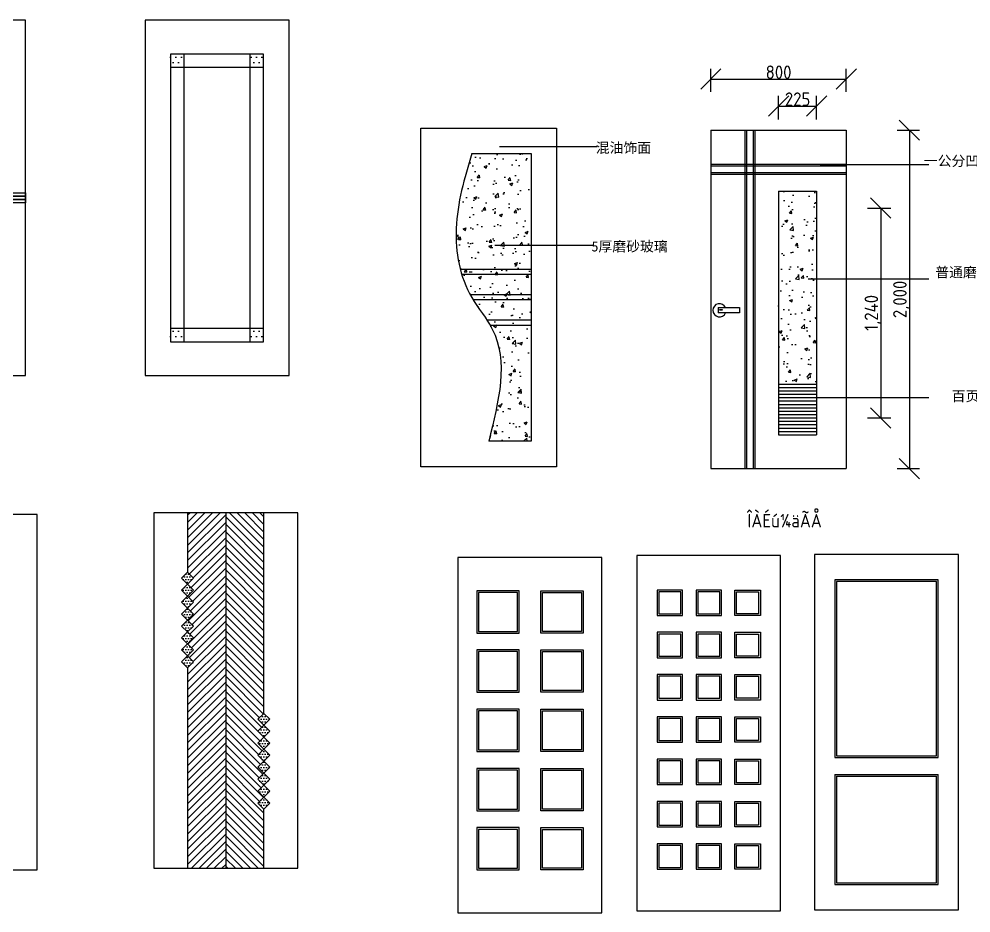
# Model space of a CAD drawing. Extents: x -42728 to 99010, y -18674 to 47645.
# Drawn here: x 17772 to 23394, y 6155 to 11437 of the extents above; entities that cross this region are included whole.
import ezdxf

# ---------------------------------------------------------------- set-up
doc = ezdxf.new("R2010")
doc.units = 0
doc.header["$LTSCALE"] = 100
doc.header["$MEASUREMENT"] = 0
doc.layers.get('0').update_dxf_attribs({"linetype": 'CONTINUOUS'})
doc.layers.get('DEFPOINTS').update_dxf_attribs({"linetype": 'CONTINUOUS'})
for name, color, linetype in [('3', 4, 'CONTINUOUS'), ('CUANG', 4, 'CONTINUOUS'), ('DIMIAN', 8, 'CONTINUOUS'), ('FUN', 8, 'CONTINUOUS'), ('JIAJU', 7, 'CONTINUOUS'), ('LAYER4', 4, 'CONTINUOUS')]:
    doc.layers.add(name, color=color, linetype=linetype)
doc.styles.get("Standard").update_dxf_attribs({"font": 'ISOCP'})
doc.styles.add('STYLE1', font='simhei.ttf')
doc.dimstyles.get("Standard").update_dxf_attribs({"dimtxt": 2.5, "dimasz": 2.5, "dimexe": 1.25, "dimexo": 0.625, "dimtad": 1, "dimdec": 4, "dimdsep": 46, "dimlunit": 6, "dimtxsty": 'Standard', "dimcen": 2.5, "dimadec": 0, "dimazin": 0, "dimtfac": 1, "dimtdec": 4, "dimtmove": 0, "dimatfit": 3, "dimfxl": 1, "dimtolj": 1, "dimtzin": 0, "dimarcsym": 0})
pattern_1 = [(45, (-861627.274, -898644.922), (-22.4506403, 22.4506403), [])]
pattern_2 = [(0, (-859820.924, -898638.456), (7.9375, 15.875), [0, -15.875])]
pattern_3 = [(135, (-860278.222, -898647.1), (-22.4506403, -22.4506403), [])]

# ---------------------------------------------------------------- blocks, each defined once
blk = doc.blocks.new('A$C280E3228')
at = {"layer": 'JIAJU'}
h = blk.add_hatch(dxfattribs=at)
h.set_pattern_fill('DOTS,_O', color=1, scale=25)
h.set_pattern_definition([(0, (-856493.566, -894605.228), (19.84375, 39.6875), [0, -39.6875])])
h.paths.add_polyline_path([(425, 4860), (425, 4570), (720, 4570), (720, 4860)])
h.paths.add_polyline_path([(130, 4570), (130, 4270), (425, 4270), (425, 4570)])
h.paths.add_polyline_path([(720, 3970), (720, 4270), (425, 4270), (425, 3970)])
h.paths.add_polyline_path([(425, 3970), (130, 3970), (130, 3670), (425, 3670)])
h.paths.add_polyline_path([(425, 3370), (720, 3370), (720, 3670), (425, 3670)])
h.paths.add_polyline_path([(425, 3370), (130, 3370), (130, 3080), (425, 3080)])
h = blk.add_hatch(dxfattribs=at)
h.set_pattern_fill('DOTS,_O', color=2, scale=20)
h.set_pattern_definition([(0, (-856760.17, -895727.1), (15.875, 31.75), [0, -31.75])])
h.paths.add_polyline_path([(4941.4, 4740), (4941.4, 4820), (4861.4, 4820), (4861.4, 4740)])
h.paths.add_polyline_path([(4471, 4740), (4471, 4820), (4391, 4820), (4391, 4740)])
h.paths.add_polyline_path([(4391, 3200), (4391, 3120), (4471, 3120), (4471, 3200)])
h.paths.add_polyline_path([(4861.4, 3120), (4941.4, 3120), (4941.4, 3200), (4861.4, 3200)])
h = blk.add_hatch(dxfattribs=at)
h.set_pattern_fill('ANSI31,_O', color=1, scale=10, angle=90)
h.set_pattern_definition([(135, (-861627.274, -898644.922), (-22.4506403, -22.4506403), [])])
h.paths.add_polyline_path([(1555.2, 1102.2), (1830.2, 1352.2), (1830.2, 2102.2), (1555.2, 2102.2)])
h.paths.add_polyline_path([(1830.2, 752.2), (1830.2, 2.2), (2105.2, 2.2), (2105.2, 1002.2)])
h = blk.add_hatch(dxfattribs=at)
h.set_pattern_fill('ANSI31,_O', color=1, scale=10)
h.set_pattern_definition(pattern_1)
h.paths.add_polyline_path([(2105.2, 2102.2), (1830.2, 2102.2), (1830.2, 1352.2), (2105.2, 1102.2)])
h = blk.add_hatch(dxfattribs=at)
h.set_pattern_fill('ANSI31,_O', color=1, scale=10)
h.set_pattern_definition([(45, (-859820.924, -898638.456), (-22.4506403, 22.4506403), [])])
h.paths.add_polyline_path([(4717.6, 2108.6), (4492.6, 2108.6), (4492.6, 1758.6), (4528, 1723.3), (4492.6, 1687.9), (4528, 1652.6), (4492.6, 1617.2), (4528, 1581.9), (4492.6, 1546.5), (4528, 1511.2), (4492.6, 1475.8), (4528, 1440.4), (4492.6, 1405.1), (4528, 1369.7), (4492.6, 1334.4), (4528, 1299), (4492.6, 1263.7), (4528, 1228.3), (4492.6, 1193), (4492.6, 8.6), (4717.6, 8.6)])
h = blk.add_hatch(dxfattribs=at)
h.set_pattern_fill('ANSI31,_O', color=1, scale=10, angle=90)
h.set_pattern_definition([(135, (-859820.924, -898638.456), (-22.4506403, -22.4506403), [])])
h.paths.add_polyline_path([(4717.6, 8.6), (4942.6, 8.6), (4942.6, 358.6), (4907.3, 394), (4942.6, 429.4), (4907.3, 464.7), (4942.6, 500.1), (4907.3, 535.4), (4942.6, 570.8), (4907.3, 606.1), (4942.6, 641.5), (4907.3, 676.8), (4942.6, 712.2), (4907.3, 747.6), (4942.6, 782.9), (4907.3, 818.3), (4942.6, 853.6), (4907.3, 889), (4942.6, 924.3), (4942.6, 2108.6), (4717.6, 2108.6)])
h = blk.add_hatch(dxfattribs=at)
h.set_pattern_fill('ANSI31,_O', color=1, scale=10)
h.set_pattern_definition([(45, (-860278.222, -898647.1), (-22.4506403, 22.4506403), [])])
h.paths.add_polyline_path([(2904.2, 1050), (3179.2, 1050), (3179.2, 1864.6), (3143.9, 1900), (3108.5, 1864.6), (3073.1, 1900), (2904.2, 1900)])
h.paths.add_polyline_path([(3454.2, 1050), (3179.2, 1050), (3179.2, 235.4), (3214.6, 200), (3249.9, 235.4), (3285.3, 200), (3454.2, 200)])
h = blk.add_hatch(dxfattribs=at)
h.set_pattern_fill('ANSI31,_O', color=1, scale=10, angle=90)
h.set_pattern_definition(pattern_3)
h.paths.add_polyline_path([(3179.2, 1050), (3454.2, 1050), (3454.2, 1900), (3285.3, 1900), (3249.9, 1864.6), (3214.6, 1900), (3179.2, 1864.6)])
h = blk.add_hatch(dxfattribs=at)
h.set_pattern_fill('AR-SAND,_O', color=1, scale=3)
h.set_pattern_definition([(37.5, (-860961.36, -898646.99), (-4.800094, 146.823971), [0, -115.824, 0, -129.54, 0, -123.825]), (7.5, (-860961.36, -898646.99), (134.856985, 215.04753), [0, -62.484, 0, -104.394, 0, -40.005]), (327.5, (-861055.08, -898646.99), (237.297711, 0.431155), [0, -38.1, 0, -137.16, 0, -179.07]), (317.5, (-861055.08, -898646.99), (229.066936, 66.878797), [0, -19.05, 0, -89.916, 0, -102.87])])
h.paths.add_polyline_path([(890, 1838), (450, 1538.2), (450, 0.1), (890, 0.1)])
h.paths.add_polyline_path([(40, 0.1), (280, 0.1), (280, 1435.1), (40, 1556.8)])
h = blk.add_hatch(dxfattribs=at)
h.set_pattern_fill('DOTS,_O', color=2, scale=10)
h.set_pattern_definition(pattern_2)
h.paths.add_polyline_path([(4457.3, 1723.3), (4492.6, 1687.9), (4528, 1723.3), (4492.6, 1758.6)])
h.paths.add_polyline_path([(4457.3, 1652.6), (4492.6, 1617.2), (4528, 1652.6), (4492.6, 1687.9)])
h.paths.add_polyline_path([(4457.3, 1581.9), (4492.6, 1546.5), (4528, 1581.9), (4492.6, 1617.2)])
h.paths.add_polyline_path([(4457.3, 1511.2), (4492.6, 1475.8), (4528, 1511.2), (4492.6, 1546.5)])
h.paths.add_polyline_path([(4492.6, 1405.1), (4528, 1440.4), (4492.6, 1475.8), (4457.3, 1440.4)])
h.paths.add_polyline_path([(4492.6, 1405.1), (4457.3, 1369.7), (4492.6, 1334.4), (4528, 1369.7)])
h.paths.add_polyline_path([(4492.6, 1334.4), (4457.3, 1299), (4492.6, 1263.7), (4528, 1299)])
h.paths.add_polyline_path([(4492.6, 1263.7), (4457.3, 1228.3), (4492.6, 1193), (4528, 1228.3)])
h = blk.add_hatch(dxfattribs=at)
h.set_pattern_fill('DOTS,_O', color=1, scale=10)
h.set_pattern_definition([(0, (-861627.274, -898644.922), (7.9375, 15.875), [0, -15.875])])
h.paths.add_polyline_path([(1830.2, 1352.2), (1555.2, 1102.2), (2105.2, 1102.2)])
h.paths.add_polyline_path([(1555.2, 1002.2), (1830.2, 752.2), (2105.2, 1002.2)])
h = blk.add_hatch(dxfattribs=at)
h.set_pattern_fill('AR-SAND,_O', color=2, scale=3)
h.set_pattern_definition([(37.5, (-861627.27, -898644.92), (-4.800094, 146.823971), [0, -115.824, 0, -129.54, 0, -123.825]), (7.5, (-861627.27, -898644.92), (134.856985, 215.04753), [0, -62.484, 0, -104.394, 0, -40.005]), (327.5, (-861721, -898644.92), (237.297711, 0.431155), [0, -38.1, 0, -137.16, 0, -179.07]), (317.5, (-861721, -898644.92), (229.066936, 66.878797), [0, -19.05, 0, -89.916, 0, -102.87])])
h.paths.add_polyline_path([(2105.2, 1002.2), (2105.2, 1102.2), (1555.2, 1102.2), (1555.2, 1002.2)])
h = blk.add_hatch(dxfattribs=at)
h.set_pattern_fill('ANSI31,_O', color=1, scale=10, angle=90)
h.set_pattern_definition(pattern_3)
h.paths.add_polyline_path([(3179.2, 1050), (2904.2, 1050), (2904.2, 200), (3073.1, 200), (3108.5, 235.4), (3143.9, 200), (3179.2, 235.4)])
h = blk.add_hatch(dxfattribs=at)
h.set_pattern_fill('ANSI31,_O', color=1, scale=10)
h.set_pattern_definition(pattern_1)
h.paths.add_polyline_path([(1830.2, 752.2), (1555.2, 1002.2), (1555.2, 2.2), (1830.2, 2.2)])
h = blk.add_hatch(dxfattribs=at)
h.set_pattern_fill('DOTS,_O', color=2, scale=10)
h.set_pattern_definition(pattern_2)
h.paths.add_polyline_path([(4942.6, 924.3), (4907.3, 889), (4942.6, 853.6), (4978, 889)])
h.paths.add_polyline_path([(4942.6, 853.6), (4907.3, 818.3), (4942.6, 782.9), (4978, 818.3)])
h.paths.add_polyline_path([(4942.6, 782.9), (4907.3, 747.6), (4942.6, 712.2), (4978, 747.6)])
h.paths.add_polyline_path([(4978, 676.8), (4942.6, 712.2), (4907.3, 676.8), (4942.6, 641.5)])
h.paths.add_polyline_path([(4942.6, 641.5), (4907.3, 606.1), (4942.6, 570.8), (4978, 606.1)])
h.paths.add_polyline_path([(4907.3, 535.4), (4942.6, 500.1), (4978, 535.4), (4942.6, 570.8)])
h.paths.add_polyline_path([(4942.6, 429.4), (4978, 464.7), (4942.6, 500.1), (4907.3, 464.7)])
h.paths.add_polyline_path([(4942.6, 358.6), (4978, 394), (4942.6, 429.4), (4907.3, 394)])
at = {"layer": 'JIAJU', "color": 2}
for p, q in [((0, 5020), (0, 2920)), ((850, 5020), (0, 5020)), ((850, 2920), (850, 5020)), ((1338.4, 5026.9), (1338.4, 2926.9)), ((2188.4, 5026.9), (1338.4, 5026.9)), ((2188.4, 2926.9), (2188.4, 5026.9)), ((2685.5, 5020), (2685.5, 2920)), ((3535.5, 5020), (2685.5, 5020)), ((3535.5, 2920), (3535.5, 5020)), ((4241.2, 5020), (4241.2, 2920)), ((5091.2, 5020), (4241.2, 5020)), ((5091.2, 2920), (5091.2, 5020)), ((120, 4870), (120, 3070)), ((730, 4870), (120, 4870)), ((130, 4860), (130, 3080)), ((720, 4860), (130, 4860)), ((425, 4860), (425, 3080)), ((720, 3080), (720, 4860)), ((730, 3070), (730, 4870)), ((1488.2, 4826.9), (1488.2, 3126.9)), ((2038.6, 4826.9), (1488.2, 4826.9)), ((1498.2, 4816.9), (1498.2, 3136.9)), ((2028.6, 4816.9), (1498.2, 4816.9)), ((2028.6, 3136.9), (2028.6, 4816.9)), ((2038.6, 3126.9), (2038.6, 4826.9)), ((2835.3, 4820), (2835.3, 4000)), ((3080.5, 4820), (2835.3, 4820)), ((2845.3, 4810), (2845.3, 4000)), ((3080.5, 4810), (2845.3, 4810)), ((3385.7, 4820), (3140.5, 4820)), ((3375.7, 4810), (3140.5, 4810)), ((3375.7, 4000), (3375.7, 4810)), ((3385.7, 4000), (3385.7, 4820)), ((4391, 4820), (4391, 3120)), ((4941.4, 4820), (4391, 4820)), ((4471, 4820), (4471, 3120)), ((4861.4, 3120), (4861.4, 4820)), ((4941.4, 3120), (4941.4, 4820)), ((4941.4, 4740), (4391, 4740)), ((720, 4570), (130, 4570)), ((720, 4270), (130, 4270)), ((720, 3970), (130, 3970)), ((2835.3, 3940), (2835.3, 3120)), ((2845.3, 3940), (2845.3, 3130)), ((3375.7, 3130), (3375.7, 3940)), ((3385.7, 3120), (3385.7, 3940)), ((720, 3670), (130, 3670)), ((720, 3370), (130, 3370)), ((4391, 3200), (4941.4, 3200)), ((1488.2, 3126.9), (2038.6, 3126.9)), ((1498.2, 3136.9), (2028.6, 3136.9)), ((2835.3, 3120), (3080.5, 3120)), ((2845.3, 3130), (3080.5, 3130)), ((3140.5, 3130), (3375.7, 3130)), ((3140.5, 3120), (3385.7, 3120)), ((4391, 3120), (4941.4, 3120)), ((120, 3070), (730, 3070)), ((130, 3080), (720, 3080)), ((1338.4, 2926.9), (2188.4, 2926.9)), ((0, 2920), (850, 2920)), ((2685.5, 2920), (3535.5, 2920)), ((4241.2, 2920), (5091.2, 2920)), ((40, 2100.1), (40, 0.1)), ((890, 2100.1), (40, 2100.1)), ((890, 0.1), (890, 2100.1)), ((1405.2, 2102.2), (1405.2, 2.2)), ((2255.2, 2102.2), (1405.2, 2102.2)), ((1555.2, 2102.2), (1555.2, 2.2)), ((1830.2, 1352.2), (1830.2, 2102.2)), ((2105.2, 2.2), (2105.2, 2102.2)), ((2255.2, 2.2), (2255.2, 2102.2)), ((2754.2, 2100), (2754.2, 0)), ((3604.2, 2100), (2754.2, 2100)), ((3604.2, 0), (3604.2, 2100)), ((4292.6, 2108.6), (4292.6, 8.6)), ((5142.6, 2108.6), (4292.6, 2108.6)), ((4492.6, 2108.6), (4492.6, 1758.6)), ((4717.6, 2108.6), (4717.6, 8.6)), ((4942.6, 924.3), (4942.6, 2108.6)), ((5142.6, 8.6), (5142.6, 2108.6)), ((2904.2, 1900), (2904.2, 200)), ((3073.1, 1900), (2904.2, 1900)), ((3179.2, 1864.6), (3179.2, 235.4)), ((3454.2, 1900), (3285.3, 1900)), ((3454.2, 200), (3454.2, 1900)), ((890, 1850.1), (440, 1543.5)), ((890, 1838), (450, 1538.2)), ((290, 1441.3), (40, 1568)), ((280, 1435.1), (40, 1556.8)), ((440, 1543.5), (440, 0.1)), ((450, 1538.2), (450, 0.1)), ((280, 1435.1), (280, 0.1)), ((290, 1441.3), (290, 0.1)), ((1555.2, 1102.2), (1830.2, 1352.2)), ((1830.2, 1352.2), (2105.2, 1102.2)), ((4492.6, 1193), (4492.6, 8.6)), ((1555.2, 1102.2), (2105.2, 1102.2)), ((2904.2, 1050), (3454.2, 1050)), ((1555.2, 1002.2), (1830.2, 752.2)), ((1555.2, 1002.2), (2105.2, 1002.2)), ((1830.2, 752.2), (2105.2, 1002.2)), ((1830.2, 752.2), (1830.2, 2.2)), ((4942.6, 8.6), (4942.6, 358.6)), ((2904.2, 200), (3073.1, 200)), ((3285.3, 200), (3454.2, 200)), ((40, 0.1), (890, 0.1)), ((1405.2, 2.2), (2255.2, 2.2)), ((4292.6, 8.6), (5142.6, 8.6)), ((2754.2, 0), (3604.2, 0))]:
    blk.add_line(p, q, dxfattribs=at)
for points in [[(3080.5, 4770), (3100.5, 4770), (3100.5, 5020), (3080.5, 5020)], [(3100.5, 4770), (3120.5, 4770), (3120.5, 5020), (3100.5, 5020)], [(3120.5, 4770), (3140.5, 4770), (3140.5, 5020), (3120.5, 5020)], [(2685.5, 3980), (2885.5, 3980), (2885.5, 4000), (2685.5, 4000)], [(3535.5, 3980), (3335.5, 3980), (3335.5, 4000), (3535.5, 4000)], [(2685.5, 3960), (2885.5, 3960), (2885.5, 3980), (2685.5, 3980)], [(2685.5, 3940), (2885.5, 3940), (2885.5, 3960), (2685.5, 3960)], [(3535.5, 3960), (3335.5, 3960), (3335.5, 3980), (3535.5, 3980)], [(3535.5, 3940), (3335.5, 3940), (3335.5, 3960), (3535.5, 3960)], [(3080.5, 3170), (3100.5, 3170), (3100.5, 2920), (3080.5, 2920)], [(3100.5, 3170), (3120.5, 3170), (3120.5, 2920), (3100.5, 2920)], [(3120.5, 3170), (3140.5, 3170), (3140.5, 2920), (3120.5, 2920)], [(3108.5, 1864.6), (3143.9, 1900), (3108.5, 1935.4), (3073.1, 1900)], [(3179.2, 1864.6), (3214.6, 1900), (3179.2, 1935.4), (3143.9, 1900)], [(3249.9, 1864.6), (3285.3, 1900), (3249.9, 1935.4), (3214.6, 1900)], [(4492.6, 1687.9), (4528, 1723.3), (4492.6, 1758.6), (4457.3, 1723.3)], [(4492.6, 1617.2), (4528, 1652.6), (4492.6, 1687.9), (4457.3, 1652.6)], [(4492.6, 1546.5), (4528, 1581.9), (4492.6, 1617.2), (4457.3, 1581.9)], [(4492.6, 1475.8), (4528, 1511.2), (4492.6, 1546.5), (4457.3, 1511.2)], [(4492.6, 1405.1), (4528, 1440.4), (4492.6, 1475.8), (4457.3, 1440.4)], [(4492.6, 1334.4), (4528, 1369.7), (4492.6, 1405.1), (4457.3, 1369.7)], [(4492.6, 1263.7), (4528, 1299), (4492.6, 1334.4), (4457.3, 1299)], [(4492.6, 1193), (4528, 1228.3), (4492.6, 1263.7), (4457.3, 1228.3)], [(4942.6, 853.6), (4978, 889), (4942.6, 924.3), (4907.3, 889)], [(4942.6, 782.9), (4978, 818.3), (4942.6, 853.6), (4907.3, 818.3)], [(4942.6, 712.2), (4978, 747.6), (4942.6, 782.9), (4907.3, 747.6)], [(4942.6, 641.5), (4978, 676.8), (4942.6, 712.2), (4907.3, 676.8)], [(4942.6, 570.8), (4978, 606.1), (4942.6, 641.5), (4907.3, 606.1)], [(4942.6, 500.1), (4978, 535.4), (4942.6, 570.8), (4907.3, 535.4)], [(4942.6, 429.4), (4978, 464.7), (4942.6, 500.1), (4907.3, 464.7)], [(4942.6, 358.6), (4978, 394), (4942.6, 429.4), (4907.3, 394)], [(3108.5, 164.6), (3143.9, 200), (3108.5, 235.4), (3073.1, 200)], [(3179.2, 164.6), (3214.6, 200), (3179.2, 235.4), (3143.9, 200)], [(3249.9, 164.6), (3285.3, 200), (3249.9, 235.4), (3214.6, 200)]]:
    blk.add_lwpolyline(points, close=True, dxfattribs=at)
blk = doc.blocks.new('A$C2B9B5807')
h = blk.add_hatch()
h.set_pattern_fill('AR-CONC', color=1, style=0)
h.set_pattern_definition([(50, (-16224.23, 6381.42), (182.1847, -15.9391), [19.05, -209.55]), (355, (-16224.23, 6381.42), (-35.2428, 191.0566), [15.24, -167.64]), (100.451, (-16209.04, 6380.1), (146.9425, 175.1167), [16.19, -178.09]), (46.1842, (-16224.23, 6432.22), (271.079, -42.0423), [28.575, -314.325]), (96.6356, (-16201.64, 6428.72), (237.4042, 247.4256), [24.285, -267.135]), (351.184, (-16224.23, 6432.22), (237.4046, 247.425), [22.86, -251.46]), (21, (-16198.83, 6419.52), (151.6149, -102.2655), [19.05, -209.55]), (326, (-16198.83, 6419.52), (61.802, 184.188), [15.24, -167.64]), (71.4514, (-16186.2, 6411), (213.4165, 81.9229), [16.19, -178.09]), (37.5, (-16224.23, 6381.42), (3.0886, 84.55504), [0, -165.608, 0, -170.18, 0, -168.275]), (7.5, (-16224.23, 6381.42), (66.81966, 100.18057), [0, -97.028, 0, -161.798, 0, -64.135]), (327.5, (-16280.87, 6381.42), (135.5906, -5.72874), [0, -63.5, 0, -198.12, 0, -262.89]), (317.5, (-16306.27, 6381.42), (148.1292, 25.4265), [0, -82.55, 0, -131.572, 0, -186.69])])
edge = h.paths.add_edge_path()
edge.add_spline(control_points=[(300, 1850), (257, 1704.6), (174.2, 1424.8), (243.1, 1044.4), (538.9, 703.1), (459.4, 386.8), (400, 150)], knot_values=[0, 0, 0, 0, 451.737653, 869.684099, 1092.530032, 1755.8745, 1755.8745, 1755.8745, 1755.8745], degree=3, periodic=0)
edge.add_line((400, 150), (650, 150))
edge.add_line((650, 150), (650, 1850))
edge.add_line((650, 1850), (300, 1850))
at = {"color": 2}
for p, q in [((0, 0), (0, 2000)), ((0, 2000), (800, 2000)), ((800, 2000), (800, 0)), ((300, 1850), (650, 1850)), ((650, 1850), (650, 150)), ((650, 1165), (233, 1165)), ((650, 1135), (241.5, 1135)), ((650, 1015), (291.6, 1015)), ((650, 985), (309, 985)), ((650, 865), (390.5, 865)), ((650, 835), (409.1, 835)), ((650, 150), (400, 150)), ((800, 0), (0, 0))]:
    blk.add_line(p, q, dxfattribs=at)
blk.add_spline([(300, 1850), (208.1, 1407.7), (300, 1000), (421.2, 813), (400, 150)], degree=3, dxfattribs=at)
blk = doc.blocks.new('_OBLIQUE')
at = {"color": 0, "linetype": 'ByBlock'}
blk.add_line((-0.5, -0.5), (0.5, 0.5), dxfattribs=at)
blk = doc.blocks.new('*D1743')
at = {"color": 2, "linetype": 'ByBlock', "transparency": 16777216}
for p, q in [((2812.1, 2343.3), (2944.4, 2343.3)), ((2884.4, 2343.3), (2884.4, 343.3)), ((2812.1, 343.3), (2944.4, 343.3))]:
    blk.add_line(p, q, dxfattribs=at)
at = {"layer": 'DEFPOINTS', "color": 0, "linetype": 'ByBlock', "transparency": 16777216}
for p in [(2112.1, 2343.3), (2112.1, 343.3), (2884.4, 343.3)]:
    blk.add_point(p, dxfattribs=at)
at = {"color": 2, "linetype": 'ByBlock', "transparency": 16777216, "xscale": 120, "yscale": 120, "zscale": 120}
for p, rotation in [((2884.4, 2343.3), 90), ((2884.4, 343.3), 270)]:
    blk.add_blockref('_OBLIQUE', p, dxfattribs=dict(at, rotation=rotation))
at = {"color": 1, "linetype": 'ByBlock', "transparency": 16777216, "insert": (2837.8, 1343.3), "char_height": 80, "attachment_point": 5, "rotation": 90}
blk.add_mtext('\\A1;2,000', dxfattribs=at)
blk = doc.blocks.new('*D1744')
at = {"color": 2, "linetype": 'ByBlock', "transparency": 16777216}
for p, q in [((2637.1, 1883.3), (2775.8, 1883.3)), ((2715.8, 1883.3), (2715.8, 643.3)), ((2637.1, 643.3), (2775.8, 643.3))]:
    blk.add_line(p, q, dxfattribs=at)
at = {"layer": 'DEFPOINTS', "color": 0, "linetype": 'ByBlock', "transparency": 16777216}
for p in [(1937.1, 1883.3), (1937.1, 643.3), (2715.8, 643.3)]:
    blk.add_point(p, dxfattribs=at)
at = {"color": 2, "linetype": 'ByBlock', "transparency": 16777216, "xscale": 120, "yscale": 120, "zscale": 120}
for p, rotation in [((2715.8, 1883.3), 90), ((2715.8, 643.3), 270)]:
    blk.add_blockref('_OBLIQUE', p, dxfattribs=dict(at, rotation=rotation))
at = {"color": 1, "linetype": 'ByBlock', "transparency": 16777216, "insert": (2669.2, 1263.3), "char_height": 80, "attachment_point": 5, "rotation": 90}
blk.add_mtext('\\A1;1,240', dxfattribs=at)
blk = doc.blocks.new('*D1748')
at = {"color": 2, "linetype": 'ByBlock', "transparency": 16777216}
for p, q in [((1711.9, 2569.7), (1711.9, 2704.9)), ((2511.9, 2569.7), (2511.9, 2704.9)), ((1711.9, 2644.9), (2511.9, 2644.9))]:
    blk.add_line(p, q, dxfattribs=at)
at = {"layer": 'DEFPOINTS', "color": 0, "linetype": 'ByBlock', "transparency": 16777216}
for p in [(2511.9, 2644.9), (1711.9, 1869.7), (2511.9, 1869.7)]:
    blk.add_point(p, dxfattribs=at)
at = {"color": 2, "linetype": 'ByBlock', "transparency": 16777216, "xscale": 120, "yscale": 120, "zscale": 120, "rotation": 180}
blk.add_blockref('_OBLIQUE', (1711.9, 2644.9), dxfattribs=at)
at = {"color": 2, "linetype": 'ByBlock', "transparency": 16777216, "xscale": 120, "yscale": 120, "zscale": 120}
blk.add_blockref('_OBLIQUE', (2511.9, 2644.9), dxfattribs=at)
at = {"color": 1, "linetype": 'ByBlock', "transparency": 16777216, "insert": (2111.9, 2685.5), "char_height": 80, "attachment_point": 5}
blk.add_mtext('\\A1;800', dxfattribs=at)
blk = doc.blocks.new('*D1749')
at = {"color": 2, "linetype": 'ByBlock', "transparency": 16777216}
for p, q in [((2111.9, 2407.1), (2111.9, 2545.7)), ((2336.9, 2407.1), (2336.9, 2545.7)), ((2111.9, 2485.7), (2336.9, 2485.7))]:
    blk.add_line(p, q, dxfattribs=at)
at = {"layer": 'DEFPOINTS', "color": 0, "linetype": 'ByBlock', "transparency": 16777216}
for p in [(2336.9, 2485.7), (2111.9, 1707.1), (2336.9, 1707.1)]:
    blk.add_point(p, dxfattribs=at)
at = {"color": 2, "linetype": 'ByBlock', "transparency": 16777216, "xscale": 120, "yscale": 120, "zscale": 120, "rotation": 180}
blk.add_blockref('_OBLIQUE', (2111.9, 2485.7), dxfattribs=at)
at = {"color": 2, "linetype": 'ByBlock', "transparency": 16777216, "xscale": 120, "yscale": 120, "zscale": 120}
blk.add_blockref('_OBLIQUE', (2336.9, 2485.7), dxfattribs=at)
at = {"color": 1, "linetype": 'ByBlock', "transparency": 16777216, "insert": (2224.4, 2526.4), "char_height": 80, "attachment_point": 5}
blk.add_mtext('\\A1;225', dxfattribs=at)
blk = doc.blocks.new('M-15')
at = {"layer": 'CUANG'}
for p, q in [((720, 1940), (130, 1940)), ((130, 1940), (130, 910)), ((720, 910), (720, 1940)), ((130, 910), (720, 910)), ((130, 790), (130, 160)), ((130, 790), (720, 790)), ((720, 160), (720, 790)), ((130, 160), (720, 160))]:
    blk.add_line(p, q, dxfattribs=at)
at = {"layer": 'JIAJU'}
for p, q in [((0, 2100), (0, 0)), ((850, 2100), (0, 2100)), ((850, 0), (850, 2100)), ((730, 1950), (120, 1950)), ((120, 1950), (120, 900)), ((730, 900), (730, 1950)), ((120, 900), (730, 900)), ((120, 800), (730, 800)), ((120, 800), (120, 150)), ((730, 150), (730, 800)), ((120, 150), (730, 150)), ((0, 0), (850, 0))]:
    blk.add_line(p, q, dxfattribs=at)
blk = doc.blocks.new('M-13')
at = {"layer": 'CUANG'}
for points in [[(120.8, 1664.1), (350.8, 1664.1), (350.8, 1894.1), (120.8, 1894.1)], [(729.2, 1664.1), (499.2, 1664.1), (499.2, 1894.1), (729.2, 1894.1)], [(120.8, 1314.1), (350.8, 1314.1), (350.8, 1544.1), (120.8, 1544.1)], [(729.2, 1314.1), (499.2, 1314.1), (499.2, 1544.1), (729.2, 1544.1)], [(120.8, 964.1), (350.8, 964.1), (350.8, 1194.1), (120.8, 1194.1)], [(729.2, 964.1), (499.2, 964.1), (499.2, 1194.1), (729.2, 1194.1)], [(120.8, 614.1), (350.8, 614.1), (350.8, 844.1), (120.8, 844.1)], [(729.2, 614.1), (499.2, 614.1), (499.2, 844.1), (729.2, 844.1)], [(120.8, 264.1), (350.8, 264.1), (350.8, 494.1), (120.8, 494.1)], [(729.2, 264.1), (499.2, 264.1), (499.2, 494.1), (729.2, 494.1)]]:
    blk.add_lwpolyline(points, close=True, dxfattribs=at)
at = {"layer": 'JIAJU'}
for p, q in [((850, 2100), (0, 2100)), ((0, 2100), (0, 0)), ((850, 0), (850, 2100)), ((0, 0), (850, 0))]:
    blk.add_line(p, q, dxfattribs=at)
for points in [[(110.8, 1654.1), (360.8, 1654.1), (360.8, 1904.1), (110.8, 1904.1)], [(739.2, 1654.1), (489.2, 1654.1), (489.2, 1904.1), (739.2, 1904.1)], [(110.8, 1304.1), (360.8, 1304.1), (360.8, 1554.1), (110.8, 1554.1)], [(739.2, 1304.1), (489.2, 1304.1), (489.2, 1554.1), (739.2, 1554.1)], [(110.8, 954.1), (360.8, 954.1), (360.8, 1204.1), (110.8, 1204.1)], [(739.2, 954.1), (489.2, 954.1), (489.2, 1204.1), (739.2, 1204.1)], [(110.8, 604.1), (360.8, 604.1), (360.8, 854.1), (110.8, 854.1)], [(739.2, 604.1), (489.2, 604.1), (489.2, 854.1), (739.2, 854.1)], [(110.8, 254.1), (360.8, 254.1), (360.8, 504.1), (110.8, 504.1)], [(739.2, 254.1), (489.2, 254.1), (489.2, 504.1), (739.2, 504.1)]]:
    blk.add_lwpolyline(points, close=True, dxfattribs=at)
blk = doc.blocks.new('M-14')
at = {"layer": 'DIMIAN'}
for points in [[(120, 1745.7), (270, 1745.7), (270, 1895.7), (120, 1895.7)], [(350, 1745.7), (500, 1745.7), (500, 1895.7), (350, 1895.7)], [(730, 1745.7), (580, 1745.7), (580, 1895.7), (730, 1895.7)], [(120, 1495.7), (270, 1495.7), (270, 1645.7), (120, 1645.7)], [(350, 1495.7), (500, 1495.7), (500, 1645.7), (350, 1645.7)], [(730, 1495.7), (580, 1495.7), (580, 1645.7), (730, 1645.7)], [(120, 1245.7), (270, 1245.7), (270, 1395.7), (120, 1395.7)], [(350, 1245.7), (500, 1245.7), (500, 1395.7), (350, 1395.7)], [(730, 1245.7), (580, 1245.7), (580, 1395.7), (730, 1395.7)], [(120, 995.7), (270, 995.7), (270, 1145.7), (120, 1145.7)], [(350, 995.7), (500, 995.7), (500, 1145.7), (350, 1145.7)], [(730, 995.7), (580, 995.7), (580, 1145.7), (730, 1145.7)], [(120, 745.7), (270, 745.7), (270, 895.7), (120, 895.7)], [(350, 745.7), (500, 745.7), (500, 895.7), (350, 895.7)], [(730, 745.7), (580, 745.7), (580, 895.7), (730, 895.7)], [(120, 495.7), (270, 495.7), (270, 645.7), (120, 645.7)], [(350, 495.7), (500, 495.7), (500, 645.7), (350, 645.7)], [(730, 495.7), (580, 495.7), (580, 645.7), (730, 645.7)], [(120, 245.7), (270, 245.7), (270, 395.7), (120, 395.7)], [(350, 245.7), (500, 245.7), (500, 395.7), (350, 395.7)], [(730, 245.7), (580, 245.7), (580, 395.7), (730, 395.7)]]:
    blk.add_lwpolyline(points, close=True, dxfattribs=at)
at = {"layer": 'JIAJU'}
for p, q in [((0, 2100), (0, 0)), ((850, 2100), (0, 2100)), ((850, 0), (850, 2100)), ((0, 0), (850, 0))]:
    blk.add_line(p, q, dxfattribs=at)
for points in [[(130, 1755.7), (260, 1755.7), (260, 1885.7), (130, 1885.7)], [(360, 1755.7), (490, 1755.7), (490, 1885.7), (360, 1885.7)], [(720, 1755.7), (590, 1755.7), (590, 1885.7), (720, 1885.7)], [(130, 1505.7), (260, 1505.7), (260, 1635.7), (130, 1635.7)], [(360, 1505.7), (490, 1505.7), (490, 1635.7), (360, 1635.7)], [(720, 1505.7), (590, 1505.7), (590, 1635.7), (720, 1635.7)], [(130, 1255.7), (260, 1255.7), (260, 1385.7), (130, 1385.7)], [(360, 1255.7), (490, 1255.7), (490, 1385.7), (360, 1385.7)], [(720, 1255.7), (590, 1255.7), (590, 1385.7), (720, 1385.7)], [(130, 1005.7), (260, 1005.7), (260, 1135.7), (130, 1135.7)], [(360, 1005.7), (490, 1005.7), (490, 1135.7), (360, 1135.7)], [(720, 1005.7), (590, 1005.7), (590, 1135.7), (720, 1135.7)], [(130, 755.7), (260, 755.7), (260, 885.7), (130, 885.7)], [(360, 755.7), (490, 755.7), (490, 885.7), (360, 885.7)], [(720, 755.7), (590, 755.7), (590, 885.7), (720, 885.7)], [(130, 505.7), (260, 505.7), (260, 635.7), (130, 635.7)], [(360, 505.7), (490, 505.7), (490, 635.7), (360, 635.7)], [(720, 505.7), (590, 505.7), (590, 635.7), (720, 635.7)], [(130, 255.7), (260, 255.7), (260, 385.7), (130, 385.7)], [(360, 255.7), (490, 255.7), (490, 385.7), (360, 385.7)], [(720, 255.7), (590, 255.7), (590, 385.7), (720, 385.7)]]:
    blk.add_lwpolyline(points, close=True, dxfattribs=at)
blk = doc.blocks.new('A$C6E940D6F')
at = {"layer": 'DIMIAN'}
for name, p in [('M-13', (0, 0)), ('M-14', (1055.8, 12.6)), ('M-15', (2105.3, 19))]:
    blk.add_blockref(name, p, dxfattribs=at)
blk = doc.blocks.new('A$C1C1B0BD0')
h = blk.add_hatch()
h.set_pattern_fill('AR-CONC', color=1, style=0)
h.set_pattern_definition([(50, (7105.31, 8237.27), (182.1847, -15.939), [19.05, -209.55]), (355, (7105.31, 8237.27), (-35.243, 191.0566), [15.24, -167.64]), (100.451, (7120.5, 8235.94), (146.9425, 175.1167), [16.19, -178.09]), (46.1842, (7105.3, 8288.07), (271.079, -42.0423), [28.575, -314.325]), (96.6356, (7127.9, 8284.56), (237.404, 247.4256), [24.285, -267.135]), (351.184, (7105.3, 8288.07), (237.405, 247.425), [22.86, -251.46]), (21, (7130.71, 8275.37), (151.615, -102.2655), [19.05, -209.55]), (326, (7130.71, 8275.37), (61.802, 184.188), [15.24, -167.64]), (71.4514, (7143.34, 8266.85), (213.4165, 81.923), [16.19, -178.09]), (37.5, (7105.31, 8237.27), (3.0886, 84.55504), [0, -165.608, 0, -170.18, 0, -168.275]), (7.5, (7105.31, 8237.27), (66.8197, 100.1806), [0, -97.028, 0, -161.798, 0, -64.135]), (327.5, (7048.67, 8237.27), (135.5906, -5.72874), [0, -63.5, 0, -198.12, 0, -262.89]), (317.5, (7023.27, 8237.27), (148.1292, 25.4265), [0, -82.55, 0, -131.572, 0, -186.69])])
h.paths.add_polyline_path([(2111.9, 843.3), (2336.9, 843.3), (2336.9, 1983.3), (2111.9, 1983.3)])
at = {"color": 2}
for p, q in [((2357.1, 2141.2), (2999.5, 2141.2)), ((2286.2, 1465), (2999.5, 1465)), ((2224.4, 763.3), (2999.5, 763.3))]:
    blk.add_line(p, q, dxfattribs=at)
for points in [[(463.3, 2247), (1040.5, 2247)], [(435.8, 1664.1), (1015.5, 1664.1)]]:
    blk.add_lwpolyline(points, dxfattribs=at)
at = {"layer": '3'}
for p, q in [((1711.9, 2343.3), (1711.9, 343.3)), ((1711.9, 2343.3), (2511.9, 2343.3)), ((1911.9, 2343.3), (1911.9, 343.3)), ((1911.9, 2343.3), (1911.9, 393.3)), ((1921.9, 2343.3), (1921.9, 343.3)), ((1961.9, 2343.3), (1961.9, 393.3)), ((1961.9, 2343.3), (1961.9, 343.3)), ((1971.9, 2343.3), (1971.9, 343.3)), ((2511.9, 2343.3), (2511.9, 343.3)), ((1711.9, 2143.3), (2511.9, 2143.3)), ((1711.9, 2133.3), (2511.9, 2133.3)), ((1711.9, 2093.3), (2511.9, 2093.3)), ((1711.9, 2083.3), (2511.9, 2083.3)), ((2111.9, 1983.3), (2111.9, 543.3)), ((2111.9, 1983.3), (2336.9, 1983.3)), ((2336.9, 1983.3), (2336.9, 543.3)), ((2111.9, 843.3), (2336.9, 843.3)), ((2111.9, 823.3), (2336.9, 823.3)), ((2111.9, 803.3), (2336.9, 803.3)), ((2111.9, 783.3), (2336.9, 783.3)), ((2111.9, 763.3), (2336.9, 763.3)), ((2111.9, 743.3), (2336.9, 743.3)), ((2111.9, 723.3), (2336.9, 723.3)), ((2111.9, 703.3), (2336.9, 703.3)), ((2111.9, 683.3), (2336.9, 683.3)), ((2111.9, 663.3), (2336.9, 663.3)), ((2111.9, 643.3), (2336.9, 643.3)), ((2111.9, 623.3), (2336.9, 623.3)), ((2111.9, 603.3), (2336.9, 603.3)), ((2111.9, 583.3), (2336.9, 583.3)), ((2111.9, 563.3), (2336.9, 563.3)), ((2111.9, 543.3), (2336.9, 543.3)), ((1711.9, 343.3), (2511.9, 343.3))]:
    blk.add_line(p, q, dxfattribs=at)
at = {"layer": '3', "color": 4}
for p, q in [((1756.2, 1295.1), (1756.2, 1264.2)), ((1756.2, 1295.1), (1881.8, 1295.1)), ((1881.8, 1264.2), (1756.2, 1264.2)), ((1764.4, 1280.4), (1764.4, 1284.5)), ((1764.4, 1284.5), (1778.2, 1284.5)), ((1778.2, 1280.4), (1764.4, 1280.4)), ((1778.2, 1284.5), (1778.2, 1280.4))]:
    blk.add_line(p, q, dxfattribs=at)
blk.add_arc((1763.1, 1279.3), 39, 23.8461, 337.2817, dxfattribs=at)
at = {"layer": 'FUN', "color": 3}
blk.add_line((1881.8, 1295.1), (1881.8, 1264.2), dxfattribs=at)
at = {"ltscale": 200}
blk.add_blockref('A$C2B9B5807', (0, 354.9), dxfattribs=at)
at = {"color": 1, "insert": (1928.3, 75.8), "char_height": 80, "width": 865, "attachment_point": 1}
blk.add_mtext('ÎÀÉú¼äÃÅ', dxfattribs=at)
at = {"layer": '3', "style": 'STYLE1'}
for s, p in [('混油饰面', (1032.4, 2209.6)), ('5厚磨砂玻璃', (1007.4, 1626.7))]:
    blk.add_text(s, height=60, dxfattribs=at).set_placement(p)
at = {"layer": '3', "char_height": 60, "width": 865, "attachment_point": 1, "style": 'STYLE1'}
for s, insert in [('一公分凹槽线', (2969.5, 2191.8)), ('普通磨沙玻璃', (3037.3, 1533.6)), ('百页孔', (3134.1, 801.9))]:
    blk.add_mtext(s, dxfattribs=dict(at, insert=insert))
at = {"layer": 'LAYER4'}
for base, p1, p2, picture, middle in [((2511.9, 2644.9), (1711.9, 1869.7), (2511.9, 1869.7), '*D1748', (2111.9, 2685.5)), ((2336.9, 2485.7), (2111.9, 1707.1), (2336.9, 1707.1), '*D1749', (2224.4, 2526.4))]:
    dim = blk.add_linear_dim(base=base, p1=p1, p2=p2, dimstyle='Standard', override={"dimtxt": 80, "dimasz": 120, "dimexe": 60, "dimexo": 700, "dimdec": 0, "dimblk1": 'OBLIQUE', "dimblk2": 'OBLIQUE', "dimsah": 1, "dimclrd": 2, "dimclre": 2, "dimclrt": 1, "dimtdec": 0, "dimtmove": 1}, dxfattribs=at)
    dim.commit()
    dim.dimension.update_dxf_attribs({"geometry": picture, "text_midpoint": middle})
for base, p1, p2, picture, middle in [((2884.4, 343.3), (2112.1, 2343.3), (2112.1, 343.3), '*D1743', (2837.8, 1343.3)), ((2715.8, 643.3), (1937.1, 1883.3), (1937.1, 643.3), '*D1744', (2669.2, 1263.3))]:
    dim = blk.add_linear_dim(base=base, p1=p1, p2=p2, angle=90, dimstyle='Standard', override={"dimtxt": 80, "dimasz": 120, "dimexe": 60, "dimexo": 700, "dimdec": 0, "dimblk1": 'OBLIQUE', "dimblk2": 'OBLIQUE', "dimsah": 1, "dimclrd": 2, "dimclre": 2, "dimclrt": 1, "dimtdec": 0, "dimtmove": 1}, dxfattribs=at)
    dim.commit()
    dim.dimension.update_dxf_attribs({"geometry": picture, "text_midpoint": middle})

msp = doc.modelspace()

# ---------------------------------------------------------------- block references
for name, p in [('A$C280E3228', (14274.82541, 6410.57513)), ('A$C1C1B0BD0', (20145.36545, 8437.51182)), ('A$C6E940D6F', (20363.89677, 6155.37312))]:
    msp.add_blockref(name, p)

doc.saveas('drawing.dxf')
